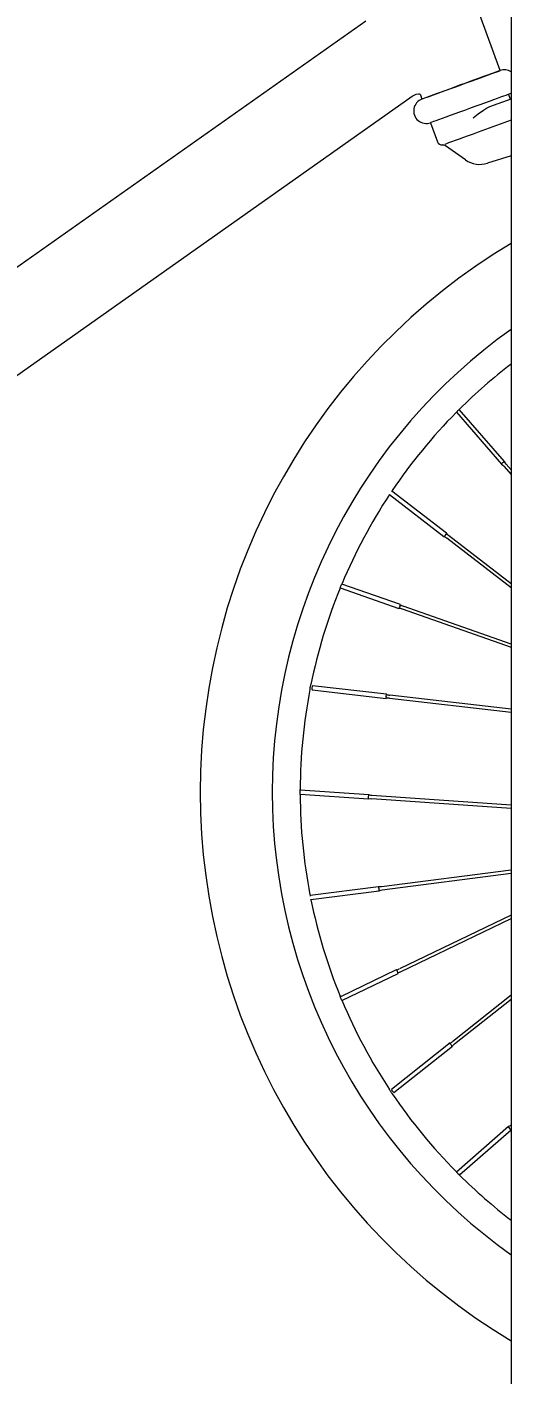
# Model space of a CAD drawing. Header units: millimetres. Extents: x 468 to 13607, y -402 to 3127.
# Drawn here: x 1424 to 1668, y 2064 to 2743 of the extents above; entities that cross this region are included whole.
import ezdxf

# ---------------------------------------------------------------- set-up
doc = ezdxf.new("R2010")
doc.units = ezdxf.units.MM
doc.layers.add('ZANO_R', color=7, linetype='Continuous', lineweight=0)
doc.layers.add('ZANO_W', color=1, linetype='Continuous', lineweight=0)
doc.styles.get("Standard").update_dxf_attribs({"font": 'ARIALUNI.TTF'})
doc.dimstyles.new('pl i ang', dxfattribs={"dimtxt": 50, "dimasz": 50, "dimexe": 1.25, "dimexo": 0.625, "dimgap": 10, "dimtad": 1, "dimtoh": 1, "dimtxsty": 'Standard', "dimcen": 2.5, "dimclrd": 1, "dimclre": 1, "dimclrt": 1, "dimadec": 0, "dimazin": 0, "dimtfac": 1, "dimtmove": 0, "dimatfit": 3, "dimfxl": 1, "dimarcsym": 1})

# ---------------------------------------------------------------- blocks, each defined once
blk = doc.blocks.new('*D495')
at = {"layer": 'ZANO_W', "color": 1, "lineweight": -2}
blk.add_arc((968.45, 2786.59), 159.66, 284.3922, 345.6078, dxfattribs=at)
at = {"layer": 'ZANO_W', "color": 1}
for points in [[(1129.71, 2746.07), (1116.48, 2747.75), (1128.11, 2786.59)], [(1007.3, 2638.56), (1008.97, 2625.33), (968.45, 2626.93)]]:
    blk.add_solid(points, dxfattribs=at)
at = {"layer": 'ZANO_W', "color": 1, "insert": (1059.71, 2695.34), "char_height": 40, "attachment_point": 5, "rotation": 45}
blk.add_mtext('90%%d', dxfattribs=at)

msp = doc.modelspace()

# ---------------------------------------------------------------- linework, layer by layer
at = {"layer": 'ZANO_R', "color": 253}
for p, q in [((1662.89, 2720.74), (1638.93, 2786.59)), ((1595.13, 2745.72), (1268.68, 2515.52)), ((1622.76, 2708.48), (1623.51, 2706.41)), ((1667.24, 2708.81), (1668.45, 2709.4)), ((1668.11, 2706.42), (1667.24, 2708.81)), ((1294.27, 2479.18), (1618.51, 2707.82)), ((1657.81, 2702.67), (1668.45, 2706.54)), ((1668.45, 2695.73), (1651.89, 2689.7)), ((1627.86, 2694.47), (1631.33, 2684.92)), ((1645.43, 2675.8), (1635.45, 2682.8)), ((1668.45, 2677.8), (1656.51, 2674.07)), ((1640.85, 2548.57), (1663.61, 2522.45)), ((1665.14, 2523.78), (1642.29, 2550.01)), ((1664.84, 2521.43), (1668.45, 2517.29)), ((1668.45, 2519.61), (1665.99, 2522.43)), ((1607.17, 2507.17), (1634.59, 2486.01)), ((1635.83, 2487.62), (1608.29, 2508.87)), ((1635.99, 2485.25), (1668.45, 2460.2)), ((1668.45, 2462.13), (1636.92, 2486.46)), ((1582.29, 2460.14), (1611.91, 2449.74)), ((1612.59, 2451.66), (1583.07, 2462.02)), ((1668.45, 2431.78), (1613.98, 2450.9)), ((1613.48, 2449.46), (1668.45, 2430.17)), ((1605.69, 2406.45), (1568.28, 2410.79)), ((1568.04, 2408.77), (1605.46, 2404.43)), ((1607.04, 2404.51), (1668.45, 2397.38)), ((1668.45, 2398.92), (1607.22, 2406.02)), ((1596.73, 2355.78), (1562.02, 2358.17)), ((1562.03, 2356.13), (1596.59, 2353.75)), ((1598.17, 2353.9), (1668.45, 2349.07)), ((1668.45, 2350.6), (1598.28, 2355.42)), ((1668.45, 2317.84), (1603.16, 2309.43)), ((1603.35, 2307.92), (1668.45, 2316.31)), ((1601.57, 2309.48), (1567.07, 2305.04)), ((1567.48, 2303.04), (1601.83, 2307.47)), ((1668.45, 2295.14), (1612.09, 2268.07)), ((1612.75, 2266.69), (1668.45, 2293.45)), ((1610.56, 2267.62), (1582.36, 2254.07)), ((1583.14, 2252.19), (1611.44, 2265.79)), ((1668.45, 2254.85), (1639.04, 2231.55)), ((1639.98, 2230.36), (1668.45, 2252.9)), ((1637.65, 2230.78), (1608.13, 2207.39)), ((1609.39, 2205.8), (1638.91, 2229.18)), ((1667.14, 2188.61), (1640.92, 2165.75)), ((1642.36, 2164.32), (1668.45, 2187.05))]:
    msp.add_line(p, q, dxfattribs=at)
at = {"layer": 'ZANO_R'}
msp.add_line((1668.45, 2786.59), (1668.45, 2036.59), dxfattribs=at)
at = {"layer": 'ZANO_R', "color": 253, "flags": 128}
for points in [[(1623.51, 2706.41), (1623.68, 2706.47), (1624.18, 2706.65), (1625.01, 2706.95), (1626.15, 2707.37), (1627.58, 2707.89), (1629.28, 2708.5), (1631.22, 2709.21), (1633.36, 2709.99), (1635.67, 2710.83), (1638.11, 2711.72), (1640.63, 2712.64), (1643.2, 2713.57), (1645.77, 2714.51), (1648.3, 2715.43), (1650.74, 2716.32), (1653.05, 2717.16), (1655.19, 2717.94), (1657.13, 2718.64), (1658.83, 2719.26), (1660.26, 2719.78), (1661.4, 2720.19), (1662.22, 2720.5), (1662.73, 2720.68), (1662.89, 2720.74)], [(1662.89, 2720.74), (1662.88, 2720.74), (1662.62, 2720.64), (1662.03, 2720.43), (1661.12, 2720.09), (1659.9, 2719.65), (1658.39, 2719.1), (1656.63, 2718.46), (1654.63, 2717.73), (1652.44, 2716.93), (1650.09, 2716.08), (1647.63, 2715.18), (1645.08, 2714.26), (1642.51, 2713.32), (1639.95, 2712.39), (1637.44, 2711.47), (1635.03, 2710.6), (1632.76, 2709.77), (1630.67, 2709.01), (1628.8, 2708.33), (1627.17, 2707.74), (1625.81, 2707.24), (1624.76, 2706.86), (1624.01, 2706.59), (1623.6, 2706.44), (1623.51, 2706.41)], [(1618.51, 2707.82), (1620.57, 2708.82), (1621.77, 2709.05), (1622.12, 2709.04), (1622.41, 2708.94), (1622.53, 2708.86), (1622.63, 2708.76), (1622.76, 2708.48)], [(1667.24, 2708.81), (1667.07, 2708.74), (1666.57, 2708.56), (1665.74, 2708.26), (1664.6, 2707.85), (1663.17, 2707.32), (1661.47, 2706.71), (1659.53, 2706), (1657.39, 2705.22), (1655.08, 2704.38), (1652.64, 2703.49), (1650.12, 2702.57), (1647.55, 2701.64), (1644.98, 2700.7), (1642.45, 2699.78), (1640.01, 2698.9), (1637.7, 2698.05), (1635.56, 2697.28), (1633.62, 2696.57), (1631.92, 2695.95), (1630.49, 2695.43), (1629.35, 2695.02), (1628.53, 2694.72), (1628.02, 2694.53), (1627.86, 2694.47)], [(1649.28, 2696.86), (1649.31, 2696.88), (1651.85, 2698.93), (1654.48, 2700.87), (1656.11, 2701.88), (1657.81, 2702.67)], [(1651.89, 2689.7), (1649.33, 2688.77), (1646.82, 2687.86), (1644.42, 2686.99), (1642.19, 2686.17), (1640.17, 2685.44), (1638.41, 2684.8), (1636.95, 2684.27), (1635.82, 2683.86), (1635.05, 2683.57)], [(1640.72, 2548.41), (1640.76, 2548.46), (1640.9, 2548.61), (1641.11, 2548.85), (1641.38, 2549.13), (1641.68, 2549.43), (1641.97, 2549.72), (1642.23, 2549.96), (1642.42, 2550.12), (1642.51, 2550.2), (1642.5, 2550.2)], [(1663.62, 2522.44), (1663.61, 2522.45), (1663.64, 2522.54), (1663.77, 2522.72), (1664, 2522.96), (1664.29, 2523.22), (1664.59, 2523.47), (1664.85, 2523.66), (1665.05, 2523.77), (1665.14, 2523.78), (1665.15, 2523.78)], [(1663.61, 2522.42), (1664.38, 2521.89), (1664.81, 2521.41)], [(1666.01, 2522.46), (1665.63, 2522.9), (1665.17, 2523.78)], [(1607.12, 2507.08), (1607.16, 2507.14), (1607.17, 2507.17)], [(1608.11, 2508.62), (1608.31, 2508.89), (1608.46, 2509.09), (1608.53, 2509.19), (1608.52, 2509.18)], [(1634.59, 2485.99), (1635.45, 2485.61), (1635.96, 2485.23)], [(1636.94, 2486.49), (1636.47, 2486.85), (1635.85, 2487.63)], [(1582.24, 2460), (1582.23, 2459.99), (1582.26, 2460.07), (1582.33, 2460.27), (1582.44, 2460.58), (1582.59, 2460.95), (1582.75, 2461.34), (1582.91, 2461.72), (1583.05, 2462.03), (1583.16, 2462.24), (1583.2, 2462.34), (1583.2, 2462.33)], [(1567.01, 2408.96), (1567.02, 2409.02), (1567.05, 2409.21), (1567.09, 2409.52), (1567.16, 2409.9), (1567.24, 2410.32), (1567.33, 2410.72), (1567.41, 2411.07), (1567.47, 2411.31), (1567.5, 2411.43), (1567.5, 2411.43)], [(1605.42, 2405.46), (1605.48, 2405.85), (1605.55, 2406.17), (1605.62, 2406.38), (1605.69, 2406.45), (1605.7, 2406.45)], [(1562.04, 2355.94), (1562.04, 2355.93), (1562.03, 2356.05), (1562.02, 2356.29), (1562, 2356.63), (1562, 2357.04), (1562, 2357.47), (1562.01, 2357.86), (1562.02, 2358.18), (1562.03, 2358.39), (1562.04, 2358.46), (1562.04, 2358.46)], [(1596.59, 2353.76), (1596.59, 2353.75), (1596.54, 2353.84), (1596.51, 2354.06), (1596.5, 2354.39), (1596.52, 2354.78), (1596.55, 2355.17), (1596.61, 2355.49), (1596.67, 2355.71), (1596.73, 2355.78), (1596.73, 2355.78)], [(1598.28, 2355.46), (1597.69, 2355.5), (1596.74, 2355.8)], [(1596.6, 2353.73), (1597.53, 2353.9), (1598.17, 2353.87)], [(1603.15, 2309.47), (1602.57, 2309.39), (1601.58, 2309.5)], [(1567.5, 2302.96), (1567.5, 2302.96), (1567.48, 2303.04)], [(1601.84, 2307.45), (1602.72, 2307.8), (1603.36, 2307.88)], [(1583.17, 2252.12), (1583.21, 2252.05), (1583.18, 2252.11), (1583.09, 2252.29), (1582.95, 2252.58), (1582.79, 2252.94), (1582.63, 2253.33), (1582.48, 2253.71), (1582.36, 2254.04), (1582.28, 2254.27), (1582.24, 2254.39), (1582.24, 2254.38)], [(1638.16, 2229.88), (1637.93, 2230.2), (1637.75, 2230.47), (1637.65, 2230.68), (1637.65, 2230.78), (1637.66, 2230.78)], [(1608.53, 2205.2), (1608.49, 2205.25), (1608.37, 2205.4), (1608.19, 2205.66), (1607.96, 2205.98), (1607.73, 2206.33), (1607.5, 2206.67), (1607.32, 2206.97), (1607.19, 2207.19), (1607.13, 2207.3), (1607.13, 2207.29)], [(1668.47, 2189.48), (1668.03, 2189.09), (1667.14, 2188.63)]]:
    msp.add_lwpolyline(points, dxfattribs=at)
at = {"layer": 'ZANO_R', "color": 253}
for centre, radius, start, end in [((1665.07, 2714.77), 6.35, 57.82328, 110), ((1625.68, 2700.44), 6.35, 110, 290), ((1633.72, 2685.79), 2.54, 200, 273.14279), ((1633.99, 2680.72), 2.54, 54.93337, 93.05893), ((1633.99, 2680.72), 2.54, 54.93379, 68.178), ((1652.72, 2686.19), 12.7, 234.93337, 287.35545), ((1833.73, 2357.19), 322.1, 120.87352, 239.12648), ((1833.73, 2357.19), 285.75, 125.33959, 180), ((1833.73, 2357.19), 271.7, 127.46976, 134.73567), ((1833.73, 2357.19), 271.7, 135.26718, 145.98576), ((1833.73, 2357.19), 271.7, 146.51768, 157.235), ((1633.64, 2487.71), 1.95, 299.14673, 329.69501), ((1633.94, 2488.11), 1.95, 314.99558, 345.53737), ((1833.73, 2357.19), 271.7, 157.76699, 168.48561), ((1610.17, 2451.43), 2.43, 315.89675, 5.42017), ((1614.63, 2453.84), 2.98, 227.13981, 257.59819), ((1612.16, 2446.85), 2.89, 63.10353, 94.6319), ((1570.79, 2409.48), 2.83, 152.34032, 194.42622), ((1833.73, 2357.19), 271.7, 169.01674, 179.73247), ((1606.79, 2405), 1.45, 161.63108, 203.21484), ((1606.33, 2401.68), 2.89, 75.81148, 107.25953), ((1607.2, 2409.03), 2.99, 239.77747, 270.29874), ((1833.73, 2357.19), 285.75, 180, 234.66041), ((1833.73, 2357.19), 271.7, 180.26457, 190.98361), ((1599.89, 2308.49), 1.95, 359.9958, 30.53699), ((1599.95, 2308), 1.95, 344.14801, 14.69174), ((1582.88, 2307.46), 16, 187.31116, 189.65703), ((1833.73, 2357.19), 271.7, 191.51392, 202.23574), ((1609.02, 2265.75), 2.43, 0.89732, 50.41869), ((1610.47, 2270.6), 2.98, 272.14714, 302.59045), ((1613.66, 2263.92), 2.89, 108.10184, 139.63253), ((1833.73, 2357.19), 271.7, 202.76748, 213.48584), ((1636.9, 2233.67), 2.99, 284.78087, 315.2948), ((1639.46, 2230.53), 1.45, 206.62945, 248.21665), ((1641.48, 2227.85), 2.88, 120.80977, 152.26162), ((1610.83, 2208.23), 2.83, 197.34063, 239.42582), ((1833.73, 2357.19), 271.7, 214.01723, 224.73585), ((1669.73, 2189.47), 2.72, 198.42835, 241.85558), ((1654.97, 2178.43), 18.93, 221.20713, 228.81439), ((1833.73, 2357.19), 271.7, 225.26549, 232.53024)]:
    msp.add_arc(centre, radius, start, end, dxfattribs=at)

# ---------------------------------------------------------------- dimensions: what is measured, and where the dimension line sits
at = {"layer": 'ZANO_W'}
dim = msp.add_angular_dim_2l(base=(1048.28, 2648.32), line1=((968.45, 2786.59), (1668.45, 2786.59)), line2=((968.45, 2786.59), (968.45, 2036.59)), dimstyle='pl i ang', override={"dimtxt": 40, "dimasz": 40, "dimexe": 10, "dimexo": 10, "dimtoh": 0, "dimdec": 0, "dimtdec": 0, "dimtmove": 1}, dxfattribs=at)
dim.commit()
dim.dimension.update_dxf_attribs({"geometry": '*D495', "text_midpoint": (1059.71, 2695.34)})

doc.saveas('drawing.dxf')
